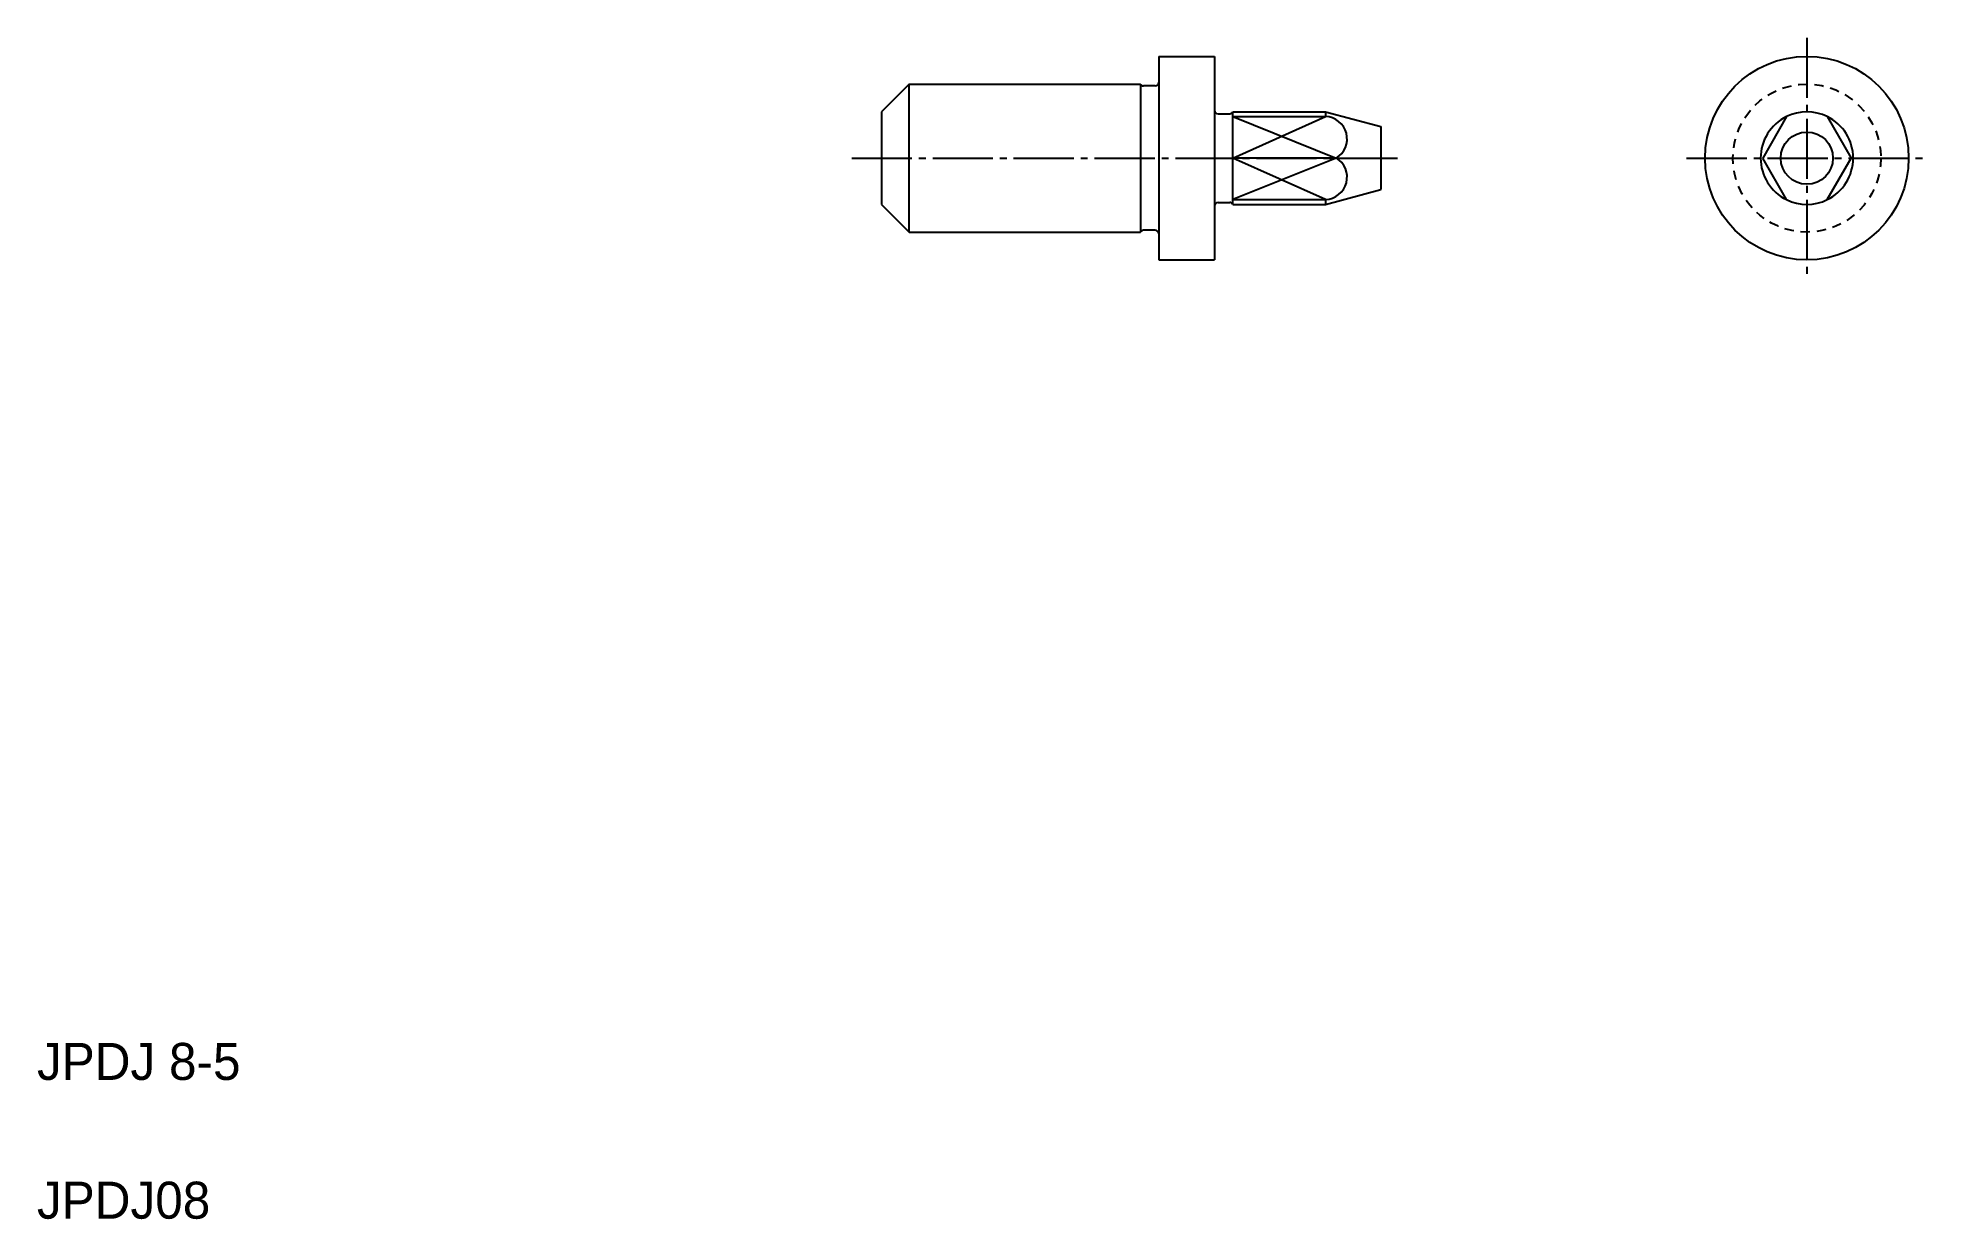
# Model space of a CAD drawing. Extents: x 5 to 107, y 5 to 69.
import ezdxf

# ---------------------------------------------------------------- set-up
doc = ezdxf.new("R2010")
doc.units = 0
doc.header["$LTSCALE"] = 0.25
for name, pattern in [('CENTER', [17.5, 13, -1.5, 1.5, -1.5]), ('DASHED', [3.5, 2, -1.5]), ('PHANTOM', [63.5, 31.75, -6.35, 6.35, -6.35, 6.35, -6.35])]:
    doc.linetypes.add(name, pattern=pattern)
doc.layers.get('0').update_dxf_attribs({"linetype": 'CONTINUOUS'})
doc.layers.add('CENTER', color=1, linetype='CENTER')
doc.styles.get("Standard").update_dxf_attribs({"font": 'txt', "height": 1.6})

msp = doc.modelspace()

# ---------------------------------------------------------------- linework, layer by layer
at = {"linetype": 'CONTINUOUS'}
for p, q in [((65.63, 67.82), (65.63, 56.82)), ((65.63, 67.82), (68.63, 67.82)), ((68.63, 67.82), (68.63, 56.82)), ((52.13, 66.32), (50.63, 64.82)), ((52.13, 66.32), (64.63, 66.32)), ((52.13, 58.32), (52.13, 66.32)), ((64.63, 66.32), (64.63, 58.32)), ((65.43, 66.22), (64.8, 66.22)), ((50.63, 64.82), (50.63, 59.82)), ((68.83, 64.72), (69.46, 64.72)), ((69.63, 64.82), (74.63, 64.82)), ((69.63, 59.82), (69.63, 64.82)), ((69.63, 64.57), (74.63, 64.57)), ((99.55, 64.57), (98.26, 62.32)), ((101.75, 64.57), (103.05, 62.32)), ((77.63, 64.02), (77.63, 60.63)), ((75.21, 62.32), (69.63, 62.32)), ((99.55, 60.08), (98.26, 62.32)), ((101.75, 60.08), (103.05, 62.32)), ((50.63, 59.82), (52.13, 58.32)), ((68.83, 59.92), (69.46, 59.92)), ((69.63, 60.08), (74.63, 60.08)), ((69.63, 59.82), (74.63, 59.82)), ((52.13, 58.32), (64.63, 58.32)), ((65.43, 58.42), (64.8, 58.42)), ((65.63, 56.82), (68.63, 56.82))]:
    msp.add_line(p, q, dxfattribs=at)
for p, q in [((65.63, 65.07), (65.63, 65.07)), ((74.63, 64.82), (77.63, 64.02)), ((74.63, 64.82), (74.63, 64.57)), ((65.63, 62.32), (65.63, 62.32)), ((74.63, 59.82), (77.63, 60.63)), ((74.63, 60.08), (74.63, 59.82))]:
    msp.add_line(p, q)
at = {"color": 3}
for p, q in [((69.63, 64.57), (75.21, 62.32)), ((69.63, 62.32), (74.63, 64.57)), ((75.21, 62.32), (69.63, 60.08)), ((74.63, 60.08), (69.63, 62.32))]:
    msp.add_line(p, q, dxfattribs=at)
at = {"linetype": 'CONTINUOUS'}
for radius in [5.5, 1.41]:
    msp.add_circle((100.65, 62.32), radius, dxfattribs=at)
at = {"color": 3, "linetype": 'DASHED'}
msp.add_circle((100.65, 62.32), 4, dxfattribs=at)
at = {"linetype": 'CONTINUOUS'}
for centre, radius, start, end in [((65.43, 66.42), 0.2, 270, 0), ((64.8, 66.42), 0.2, 210, 270), ((68.83, 64.92), 0.2, 180, 270), ((69.46, 64.92), 0.2, 270, 330), ((100.65, 62.32), 2.5, 63.8961, 116.1039), ((68.83, 59.72), 0.2, 90, 180), ((69.46, 59.72), 0.2, 30, 90), ((100.65, 62.32), 2.5, 243.8961, 296.1039), ((64.8, 58.22), 0.2, 90, 150), ((65.43, 58.22), 0.2, 0, 90)]:
    msp.add_arc(centre, radius, start, end, dxfattribs=at)
for centre, start, end in [((74.59, 63.36), 300.8072, 88.2118), ((74.59, 61.29), 271.7882, 59.1928)]:
    msp.add_arc(centre, 1.21, start, end)
at = {"color": 3, "linetype": 'PHANTOM'}
for start, end in [(116.1039, 243.8961), (296.1039, 63.8961)]:
    msp.add_arc((100.65, 62.32), 2.5, start, end, dxfattribs=at)
at = {"layer": 'CENTER', "color": 1, "linetype": 'CENTER'}
for p, q in [((100.65, 68.82), (100.65, 55.82)), ((49.03, 62.32), (78.53, 62.32)), ((94.15, 62.32), (107.15, 62.32))]:
    msp.add_line(p, q, dxfattribs=at)

# ---------------------------------------------------------------- texts
for s, p in [('JPDJ 8-5', (5, 12.5)), ('JPDJ08', (5, 5))]:
    msp.add_text(s, height=2).set_placement(p)

doc.saveas('drawing.dxf')
